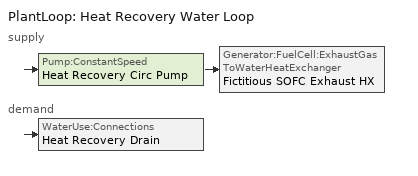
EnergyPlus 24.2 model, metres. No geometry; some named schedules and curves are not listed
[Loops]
PlantLoop 'Heat Recovery Water Loop'
 supply: Pump:ConstantSpeed 'Heat Recovery Circ Pump' > Generator:FuelCell:ExhaustGasToWaterHeatExchanger 'Fictitious SOFC Exhaust HX'
 demand: WaterUse:Connections 'Heat Recovery Drain'
[Building]
Test Harness for MicroCogen: Loads convergence tolerance value=0.001; Maximum number of warmup days=25; Minimum number of warmup days=6; North axis=0; Solar distribution=FullInteriorAndExterior; Temperature convergence tolerance value=0.005; Terrain=Suburbs
[Site:Location]
CHICAGO_OHARE_INTL_IL_USA Design_Conditions: Elevation=201; Latitude=41.98; Longitude=-87.9; Time zone=-6
[Site:WaterMainsTemperature]
Annual average outdoor air temperature=9.69; Calculation method=Schedule; Maximum difference in monthly average outdoor air temperatures=28.1; Temperature schedule=HOT WATER SETPOINTs Annex42 FC test
[SizingPeriod:DesignDay] Barometric pressure=99063; Day of month=21; Daylight saving time indicator=No; Humidity condition type=WetBulb; Rain indicator=No; Snow indicator=No; Solar model indicator=ASHRAEClearSky
Name | Daily dry bulb temperature range | Day type | Maximum dry bulb temperature | Month | Sky clearness | Wetbulb or dewpoint at maximum dry bulb | Wind direction | Wind speed
CHICAGO_IL_USA Annual Cooling 1% Design Conditions DB/MCWB | 10.7 | SummerDesignDay | 31.5 | 7 | 1 | 23 | 230 | 5.3
CHICAGO_IL_USA Annual Heating 99% Design Conditions DB | 0 | WinterDesignDay | -17.3 | 1 | 0 | -17.3 | 270 | 4.9
[ElectricLoadCenter:Distribution]
Electric Load Center: Electrical buss type=AlternatingCurrent; Generator demand limit scheme purchased electric demand limit=0; Generator list=Micro-Generators; Generator operation scheme type=TrackElectrical
[ElectricLoadCenter:Generators]
Micro-Generators: Generator availability schedule name 1=Always_ON; Generator name 1=Fictitious SOFC; Generator object type 1=Generator:FuelCell; Generator rated electric power output 1=3400
[Exterior:FuelEquipment]
Test Electric Load: Design level=10000; Fuel use type=Electricity; Schedule=Electric Load Profile Sched
[Generator:FuelCell]
Fictitious SOFC: Air supply=Fictitious SOFC Air Supply; Auxiliary heater=Fictitious SOFC Auxiliary Heater; Electrical storage=Fictitious SOFC Battery; Fuel supply=Fictitious SOFC Fuel Supply; Heat exchanger=Fictitious SOFC Exhaust HX; Inverter=Fictitious SOFC Inverter; Power module=Fictitious SOFC Power Module; Water supply=Fictitious SOFC Water Supply
[Generator:FuelCell:AirSupply]
Fictitious SOFC Air Supply: Air intake heat recovery mode=RecoverInverterandStorage; Air rate air temperature coefficient=0; Air rate function of electric power curve=Fictitious Excess Air Ratio Curve; Air supply constituent mode=UserDefinedConstituents; Air supply rate calculation mode=QuadraticFunctionofElectricPower; Blower heat loss factor=1; Blower power curve=Fictitious Blower Power Curve; Constituent name 1=Nitrogen; Molar fraction 1=0.7728; Constituent name 2=Oxygen; Molar fraction 2=0.2073; Constituent name 3=Water; Molar fraction 3=0.0104; Constituent name 4=Argon; Molar fraction 4=0.0092; Constituent name 5=CarbonDioxide; Molar fraction 5=0.0003; Number of userdefined constituents=5
[Generator:FuelCell:AuxiliaryHeater]
Fictitious SOFC Auxiliary Heater: Zone name to receive skin losses=GARAGE ZONE; Ancillary power constant term=10; Ancillary power linear term=1e+07; Excess air ratio=0.3; Heating capacity units=Watts; Maximum heating capacity in watts=20000; Minimum heating capacity in watts=0; Skin loss destination=SurroundingZone; Skin loss u factor times area value=0.5
[Generator:FuelCell:ElectricalStorage]
Fictitious SOFC Battery: Choice of model=SimpleEfficiencyWithConstraints; Initial charge state=0; Nominal charging energetic efficiency=1; Nominal discharging energetic efficiency=1; Simple maximum capacity=0; Simple maximum power draw=0; Simple maximum power store=0
[Generator:FuelCell:ExhaustGasToWaterHeatExchanger]
Fictitious SOFC Exhaust HX: Heat exchanger calculation method=FixedEffectiveness; Heat recovery water maximum flow rate=0.004; Method 1 heat exchanger effectiveness=0.8; Method 2 parameter hxs0=20; Method 2 parameter hxs1=1470; Method 2 parameter hxs2=21000; Method 2 parameter hxs3=19608; Method 2 parameter hxs4=4e+06; Method 4 condensation threshold=90; Method 4 hxl1 coefficient=1e-05; Method 4 hxl2 coefficient=0
[Generator:FuelCell:Inverter]
Fictitious SOFC Inverter: Efficiency function of dc power curve=Null Quadratic; Inverter efficiency=1; Inverter efficiency calculation mode=Constant
[Generator:FuelCell:PowerModule]
Fictitious SOFC Power Module: Zone=GARAGE ZONE; Accumulated run time degradation coefficient=0; Ancillary electricity constant term=0; Ancillary electricity linear term=0; Constant skin loss rate=0; Cycling performance degradation coefficient=0; Dilution air flow rate=0; Efficiency curve mode=Annex42; Efficiency curve=Fictitious Power Curve; Maximum operating point=3400; Minimum operating point=900; Number of run hours at beginning of simulation=1000; Number of stops at start of simulation=0; Power down transient limit=10; Power up transient limit=10; Run time degradation initiation time threshold=3000; Shut down electricity consumption=6e+06; Shut down fuel=0.2; Shut down time=0; Skin loss calculation mode=ConstantRate; Skin loss radiative fraction=0.2; Skin loss u factor times area term=0; Stack heat loss to dilution air=0; Start up electricity consumption=6e+06; Start up electricity produced=0; Start up fuel=0.2; Start up time=0
[Generator:FuelCell:WaterSupply]
Fictitious SOFC Water Supply: Pump heat loss factor=0.05; Reformer water flow rate function of fuel rate curve=Null Quadratic; Reformer water pump power function of fuel rate curve=Null Cubic; Water temperature modeling mode=TemperatureFromAirNode
[Generator:FuelSupply]
Fictitious SOFC Fuel Supply: Compressor heat loss factor=1; Compressor power multiplier function of fuel rate curve=Fictitious Fuel Compressor Power Curve; Constituent 1 molar fraction=1; Constituent 1=Methane; Fuel temperature modeling mode=TemperatureFromAirNode; Fuel type=GaseousConstituents; Number of constituents in gaseous constituent fuel supply=1
[PlantEquipmentList]
CHP plant: Fictitious SOFC Exhaust HX, Generator:FuelCell:ExhaustGasToWaterHeatExchanger
[PlantEquipmentOperation:Uncontrolled]
CHP test: Equipment list=CHP plant
[PlantEquipmentOperationSchemes]
Recovery Loop Operation: Control scheme 1=CHP test; Control scheme 1 schedule=Always_ON
[PlantLoop]
Heat Recovery Water Loop: Fluid type=Water; Load distribution scheme=Optimal; Maximum loop flow rate=0.00015; Maximum loop temperature=98; Minimum loop flow rate=0; Minimum loop temperature=10; Plant equipment operation scheme=Recovery Loop Operation; Plant loop volume=Autocalculate
[Pump:ConstantSpeed]
Heat Recovery Circ Pump: Design flow rate=0.00015; Design power consumption=0; Design pump head=50000; Fraction of motor inefficiencies to fluid stream=0; Motor efficiency=0.87; Pump control type=Continuous; Pump flow rate schedule=Annex 42 ICE_SE test 400 flow schedule
[SetpointManager:Scheduled]
Heat Recovery Water Loop Setpoint Manager: Control variable=Temperature; Schedule=HOT WATER SETPOINTs Annex42 FC test; Setpoint node or nodelist=Heat Recovery Water Loop Setpoint Node List
[ThermostatSetpoint:DualSetpoint]
Tight setpoint: Cooling setpoint temperature schedule=Dual setpointUpper; Heating setpoint temperature schedule=Dual setpointlower
[WaterUse:Connections]
Heat Recovery Drain: Water use equipment name 1=Heat Recovery Drain
[WaterUse:Equipment]
Heat Recovery Drain: Flow rate fraction schedule=Annex 42 FC test flow schedule; Peak flow rate=0.00015
[Zone]
GARAGE ZONE: Ceiling height=4; Multiplier=1; Type=1; Volume=50
[ZoneControl:Thermostat]
Garage Zone Thermostat: Zone or zonelist=GARAGE ZONE; Control 1=Tight setpoint; Control type schedule=Zone Control Type Sched
[Zone equipment]
GARAGE ZONE: Zone1Air
[ZoneHVAC:IdealLoadsAirSystem]
Zone1Air: Cooling limit=NoLimit; Dehumidification control type=ConstantSupplyHumidityRatio; Heating limit=NoLimit; Humidification control type=ConstantSupplyHumidityRatio; Maximum cooling air flow rate=10; Maximum heating air flow rate=10; Maximum heating supply air humidity ratio=0.009; Maximum heating supply air temperature=50; Minimum cooling supply air humidity ratio=0.009; Minimum cooling supply air temperature=13
[ZoneInfiltration:DesignFlowRate]
GARAGE ZONE: Constant term coefficient=1; Design flow rate=0.3; Design flow rate calculation method=Flow/Zone; Schedule=INF-SCHED; Temperature term coefficient=0; Velocity squared term coefficient=0; Velocity term coefficient=0; Zone or zonelist or space or spacelist=GARAGE ZONE
[Curve:Cubic] Coefficient3 x 2=0; Coefficient4 x 3=0
Name | Maximum value of x | Minimum value of x | Coefficient1 constant | Coefficient2 x
Fictitious Blower Power Curve | 10000 | 0 | 50 | 400000
Fictitious Fuel Compressor Power Curve | 500 | 0 | 10 | 1e+06
Null Cubic | 1e+10 | -1e+10 | 0 | 0
[Curve:Quadratic]
Name | Maximum value of x | Minimum value of x | Coefficient1 constant | Coefficient2 x | Coefficient3 x 2
Fictitious Excess Air Ratio Curve | 10000 | 0 | 5e-05 | 1.5e-07 | 1.1e-12
Fictitious Power Curve | 10000 | 0 | 0.3 | 0.00011 | -2e-08
Null Quadratic | 1e+10 | -1e+10 | 0 | 0 | 0
[Schedule:Compact]
Always_ON; Annex 42 FC test flow schedule; INF-SCHED: THROUGH: 12/31, FOR: AllDays, UNTIL: 24:00, 1
Dual setpointUpper: Through: 12/31, For: AllDays, Until: 24:00, 20.01
Dual setpointlower: Through: 12/31, For: AllDays, Until: 24:00, 19.99
Electric Load Profile Sched: THROUGH: 12/31, FOR: AllDays, UNTIL:  1:00, 0.1, UNTIL:  2:00, 0.11, UNTIL:  3:00, 0.12, UNTIL:  4:00, 0.13, UNTIL:  5:00, 0.14, UNTIL:  6:00, 0.15, UNTIL:  7:00, 0.16, UNTIL:  8:00, 0.17, UNTIL:  9:00, 0.18, UNTIL: 10:00, 0.19, UNTIL: 11:00, 0.2, UNTIL: 12:00, 0.21, UNTIL: 13:00, 0.22, UNTIL: 14:00, 0.23, UNTIL: 15:00, 0.24, UNTIL: 16:00, 0.25, UNTIL: 17:00, 0.26, UNTIL: 18:00, 0.27, UNTIL: 19:00, 0.28, UNTIL: 20:00, 0.29, UNTIL: 21:00, 0.3, UNTIL: 22:00, 0.31, UNTIL: 23:00, 0.32, UNTIL: 24:00, 0.33
HOT WATER SETPOINTs Annex42 FC test: THROUGH: 12/31, FOR: AllDays, UNTIL: 24:00, 25
Zone Control Type Sched: Through: 12/31, For: AllDays, Until: 24:00, 4
